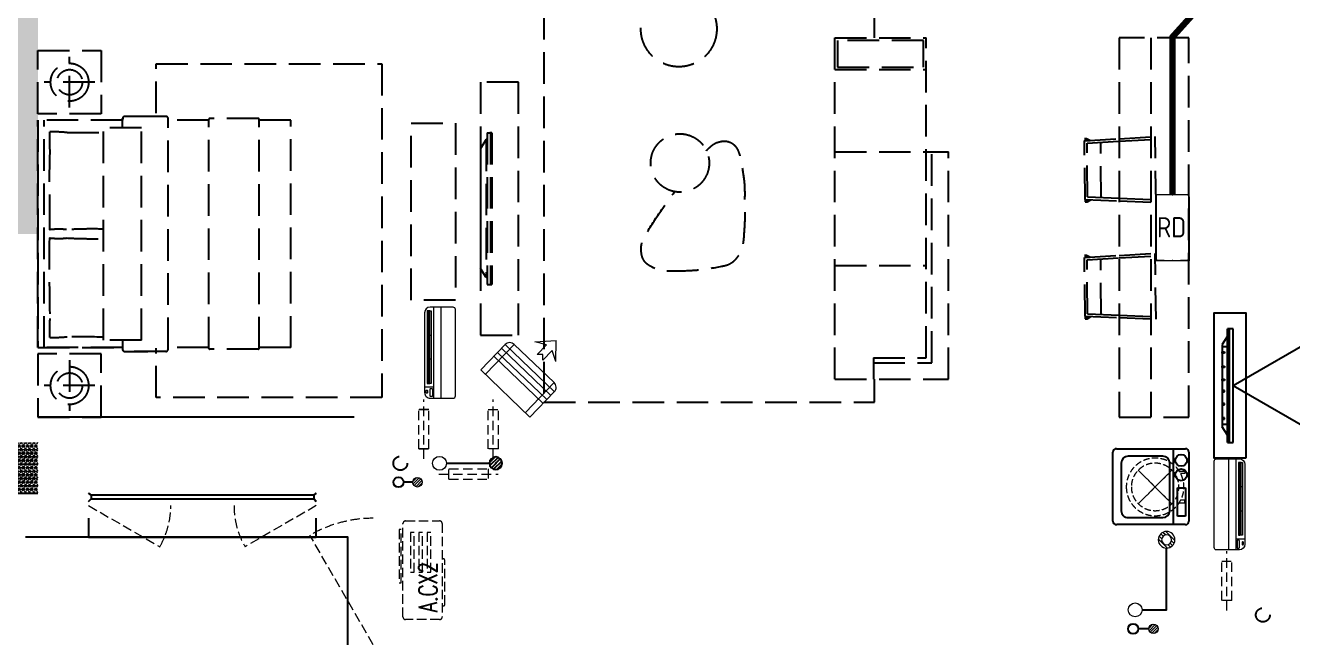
# Model space of a CAD drawing. Extents: x 3002737 to 4077523, y -995787 to -7267.
# Drawn here: x 3072037 to 3082058, y -955356 to -950456 of the extents above; entities that cross this region are included whole.
import ezdxf
from ezdxf.enums import TextEntityAlignment as Align

# ---------------------------------------------------------------- set-up
doc = ezdxf.new("R2010")
doc.units = 0
doc.header["$LTSCALE"] = 1000
doc.header["$MEASUREMENT"] = 0
for name, pattern in [('$1$DASH', [0.35, 0.25, -0.1]), ('A户型$0$DASH', [0.35, 0.25, -0.1]), ('DASH', [0.35, 0.25, -0.1]), ('HIDDEN', [0.375, 0.25, -0.125])]:
    doc.linetypes.add(name, pattern=pattern)
doc.layers.get('0').update_dxf_attribs({"linetype": 'CONTINUOUS'})
for name, color, linetype in [('!!电气', 1, 'CONTINUOUS'), ('3-栏杆1', 252, 'CONTINUOUS'), ('3.5方案汇报，与郭总、侯月琴确定户型_t8$0$2020.03.04 -1安徽标准化洋房户型(UA）_t8_t8$0$fur', 252, 'CONTINUOUS'), ('3.5方案汇报，与郭总、侯月琴确定户型_t8$0$2020.03.04 -1安徽标准化洋房户型(UA）_t8_t8$0$FURN', 252, 'CONTINUOUS'), ('3.5方案汇报，与郭总、侯月琴确定户型_t8$0$2020.03.04 -1安徽标准化洋房户型(UA）_t8_t8$0$看线', 154, 'CONTINUOUS'), ('5fur', 175, 'CONTINUOUS'), ('LVTRY', 252, 'CONTINUOUS'), ('VPIPE-凝结', 150, 'CONTINUOUS'), ('VPIPE-雨水', 4, 'DASH'), ('WIRE-综合布线', 5, 'DASH'), ('保温', 6, 'CONTINUOUS'), ('看线', 185, 'CONTINUOUS')]:
    doc.layers.add(name, color=color, linetype=linetype)
for name, color, linetype, lineweight in [('EQUIP-消防', 3, 'CONTINUOUS', 20), ('EQUIP_地漏', 7, 'CONTINUOUS', 18), ('VPIPE-废水', 31, 'TG_F', 18), ('WINDOW', 146, 'CONTINUOUS', 20), ('平面-空调室内机', 176, 'CONTINUOUS', 9), ('平面-空调预留孔', 252, 'CONTINUOUS', 15), ('粉刷', 251, 'CONTINUOUS', 9)]:
    doc.layers.add(name, color=color, linetype=linetype, lineweight=lineweight)
doc.styles.add('_TCH_DIM', font='SIMPLEX', dxfattribs={"bigfont": 'GBCBIG'})
doc.styles.get("Standard").update_dxf_attribs({"font": 'gbenor.shx', "bigfont": 'gbcbig.shx'})
doc.styles.add('TG_LINETYPE', font='SIMPLEX', dxfattribs={"width": 0.8, "height": 3, "bigfont": 'HZTXT'})
doc.linetypes.add('TG_F', pattern='A,2,-0.3,["F",TG_LINETYPE,S=0.1,R=0,X=-0.23,Y=-0.15],0', length=2.3)

# ---------------------------------------------------------------- blocks, each defined once
blk = doc.blocks.new('dongkong')
at = {"layer": '平面-空调预留孔', "color": 8, "linetype": 'HIDDEN', "ltscale": 0.3}
for p, q in [((-603796, 210900), (-603796, 210431)), ((-603836, 210821), (-603836, 210511)), ((-603836, 210821), (-603756, 210821)), ((-603756, 210821), (-603756, 210511))]:
    blk.add_line(p, q, dxfattribs=at)
blk.add_lwpolyline([(-603756, 210511), (-603836, 210511)], dxfattribs=at)
blk = doc.blocks.new('A$C001338C2')
at = {"color": 8}
for p, q in [((845, 304), (55, 304)), ((109, 215), (109, 304)), ((0, 249), (0, 22)), ((900, 22), (900, 249)), ((22, 0), (878, 0))]:
    blk.add_line(p, q, dxfattribs=at)
at = {"color": 8, "lineweight": 5}
for p, q in [((865, 279), (144, 279)), ((144, 279), (144, 266)), ((387, 279), (144, 279)), ((144, 279), (144, 253)), ((144, 266), (865, 266)), ((144, 240), (144, 253)), ((144, 253), (865, 253)), ((387, 240), (387, 279)), ((865, 279), (622, 279)), ((622, 279), (622, 240)), ((865, 253), (865, 279)), ((865, 266), (865, 240)), ((900, 215), (0, 215)), ((900, 143), (0, 143)), ((865, 240), (144, 240)), ((622, 240), (387, 240))]:
    blk.add_line(p, q, dxfattribs=at)
at = {"color": 8}
for points in [[(73, 275), (57, 275, -0.414214), (51, 281), (51, 283, -0.414214), (57, 289), (73, 289, -0.414214), (79, 283), (79, 281, -0.414214)], [(89, 226), (22, 226, -0.414214), (17, 232), (17, 243, -0.414214), (22, 249), (89, 249, -0.414214), (95, 243), (95, 232, -0.414214)]]:
    blk.add_lwpolyline(points, format="xyb", close=True, dxfattribs=at)
for centre, radius, start, end in [((55, 249), 55, 90, 180), ((845, 249), 55, 360, 90), ((22, 22), 22, 180, 270), ((878, 22), 22, 270, 360)]:
    blk.add_arc(centre, radius, start, end, dxfattribs=at)
blk = doc.blocks.new('$lvtry$00000171')
for p, q in [((-74, 11), (-11, 74)), ((-70, -27), (27, 70)), ((-53, -53), (53, 53)), ((-27, -70), (70, 27)), ((11, -74), (74, -11))]:
    blk.add_line(p, q)
blk.add_circle((0, 0), 75)
blk.add_point((0, 0))
blk = doc.blocks.new('$TwtSys$00000141')
at = {"color": 252}
for p, q in [((-47, 4), (-5, 46)), ((-47, 4), (-5, 46)), ((-44, -18), (18, 44)), ((-44, -18), (18, 44)), ((-33, -33), (33, 33)), ((-33, -33), (33, 33)), ((-16, -44), (44, 16)), ((-16, -44), (44, 16)), ((6, -46), (46, -6)), ((6, -46), (46, -6))]:
    blk.add_line(p, q, dxfattribs=at)
blk.add_circle((0, 0), 47, dxfattribs=at)
blk.add_circle((0, 0), 47, dxfattribs=at)
blk = doc.blocks.new('RECTANG')
for p, q in [((1, 1), (0, 1)), ((0, 1), (0, 0)), ((1, 0), (1, 1)), ((0, 0), (1, 0))]:
    blk.add_line(p, q)
blk = doc.blocks.new('洗衣机')
at = {"layer": 'LVTRY'}
for p, q in [((3790994, 243445), (3790994, 242899)), ((3791567, 243472), (3791021, 243472)), ((3791117, 243472), (3791117, 242872)), ((3791199, 243413), (3791475, 243413)), ((3791595, 242899), (3791595, 243445)), ((3791145, 242982), (3791145, 243358)), ((3791529, 243358), (3791529, 242982)), ((3791475, 242928), (3791199, 242928)), ((3791021, 242872), (3791567, 242872))]:
    blk.add_line(p, q, dxfattribs=at)
at = {"layer": 'LVTRY', "extrusion": (0, 0, -1)}
for centre, major_axis, start_param, end_param in [((3791021, 243445), (0, 27.6), -1.570796, 0), ((3791055, 243380), (0, 46.9), 3.141593, 9.424778), ((3791199, 243358), (0, 54.7), 4.712389, 6.283185), ((3791475, 243358), (0, 54.7), 0, 1.570796), ((3791567, 243445), (0, 27.6), 0, 1.570796), ((3791055, 243266), (0, 46.9), 3.141593, 9.424778), ((3791021, 242899), (0, 27.6), 3.141593, 4.712389), ((3791199, 242982), (0, 54.7), 3.141593, 4.712389), ((3791475, 242982), (0, 54.7), 1.570796, 3.141593), ((3791567, 242899), (0, 27.6), 1.570796, 3.141593)]:
    blk.add_ellipse(centre, major_axis=major_axis, ratio=0.986385, start_param=start_param, end_param=end_param, dxfattribs=at)
at = {"layer": 'LVTRY', "xscale": 63.25620569481588, "yscale": 224.5369532744355, "zscale": 64.12934308941763, "rotation": 180}
blk.add_blockref('RECTANG', (3791085, 243162), dxfattribs=at)
blk = doc.blocks.new('$TwtSys$00000543')
at = {"color": 252}
for p, q in [((-94, -9), (9, 94)), ((-9, -94), (94, 9)), ((12, 55), (42, 84)), ((40, 40), (66, 66)), ((55, 12), (84, 42)), ((-84, -42), (-55, -12)), ((-66, -66), (-40, -40)), ((-42, -84), (-12, -55))]:
    blk.add_line(p, q, dxfattribs=at)
for radius in [94, 56.4]:
    blk.add_circle((0, 0), radius, dxfattribs=at)
blk = doc.blocks.new('dnfhfn')
at = {"color": 252, "linetype": '$1$DASH', "ltscale": 0.2}
for p, q in [((102, 463, 0), (122, 463, 0)), ((102, 417, 0), (102, 463, 0)), ((122, 463, 0), (122, 429, 0)), ((353, 463, 0), (333, 463, 0)), ((333, 463, 0), (333, 429, 0)), ((353, 417, 0), (353, 463, 0))]:
    blk.add_line(p, q, dxfattribs=at)
at = {"color": 252, "linetype": '$1$DASH', "ltscale": 0.2, "elevation": 0}
for points in [[(95, 360), (95, 360), (360, 95), (360, 95)], [(360, 360), (95, 95), (95, 95), (360, 360)]]:
    blk.add_lwpolyline(points, close=True, dxfattribs=at)
at = {"color": 252, "linetype": '$1$DASH', "ltscale": 0.2}
for radius in [228, 188]:
    blk.add_circle((228, 228, 0), radius, dxfattribs=at)
blk = doc.blocks.new('A$C718F517F')
at = {"layer": '保温', "linetype": 'Continuous', "ltscale": 10}
h = blk.add_hatch(dxfattribs=at)
h.set_pattern_fill('HEX', color=251, scale=10, angle=90, style=0)
h.set_pattern_definition([(90, (-503782.455, -514000.21), (-16.49778, 1e-15), [9.525, -19.05]), (210, (-503782.455, -514000.21), (8.24889, -14.2874966), [9.525, -19.05]), (150, (-503782.455, -513990.684), (-8.24889, -14.2874966), [9.525, -19.05])])
h.paths.add_polyline_path([(0, 2048), (200, 2048), (200, 4900), (0, 4900)])
h = blk.add_hatch(dxfattribs=at)
h.set_pattern_fill('HEX', color=251, scale=10, angle=90, style=0)
h.set_pattern_definition([(90, (-503782.47, -516048.461), (-16.49778, 1e-15), [9.525, -19.05]), (210, (-503782.47, -516048.461), (8.24889, -14.2874966), [9.525, -19.05]), (150, (-503782.47, -516038.936), (-8.24889, -14.2874966), [9.525, -19.05])])
h.paths.add_polyline_path([(0, 0), (200, 0), (200, 398), (0, 398)])
at = {"layer": '保温', "color": 251, "linetype": 'ByBlock', "ltscale": 10}
blk.add_line((0, 0), (200, 0), dxfattribs=at)
blk = doc.blocks.new('dasdasf1sa2f31as32f')
at = {"color": 8}
for p, q in [((-116, 586), (43, 640)), ((83, 477), (43, 640)), ((-473, 260), (-339, 504)), ((-270, 524), (-428, 237)), ((135, 245), (-339, 505)), ((-270, 524), (114, 314)), ((-23, 586), (-116, 586)), ((-23, 586), (-73, 493)), ((-31, 504), (-73, 493)), ((-18, 463), (-31, 504)), ((32, 555), (-18, 463)), ((83, 477), (32, 555)), ((93, 169), (-381, 428)), ((115, 208), (-359, 468)), ((72, 132), (-401, 392)), ((114, 314), (-44, 26)), ((0, 0), (-473, 260)), ((134, 244), (0, 0))]:
    blk.add_line(p, q, dxfattribs=at)
for centre, start, end in [((-294, 479), 61.2593, 151.2593), ((89, 269), 331.2593, 61.2593)]:
    blk.add_arc(centre, 51.3, start, end, dxfattribs=at)
blk = doc.blocks.new('fergve')
at = {"layer": '平面-空调预留孔', "color": 8, "linetype": 'DASH', "ltscale": 0.3}
for p, q in [((119063, 54988), (119063, 54978)), ((119073, 54968), (119426, 54968)), ((119436, 54978), (119436, 54988))]:
    blk.add_line(p, q, dxfattribs=at)
for points in [[(119667, 55327), (119247, 55327), (119247, 55312), (119667, 55312)], [(119645, 55239), (119330, 55239), (119330, 55210), (119645, 55210)], [(119645, 55173), (119330, 55173), (119330, 55144), (119645, 55144)], [(119645, 55108), (119330, 55108), (119330, 55079), (119645, 55079)]]:
    blk.add_lwpolyline(points, close=True, dxfattribs=at)
blk.add_lwpolyline([(119716, 54988), (118976, 54988, -0.414214), (118956, 55008), (118956, 55278, -0.414214), (118976, 55298), (119716, 55298, -0.414214), (119736, 55278), (119736, 55008, -0.414214)], format="xyb", close=True, dxfattribs=at)
for centre, start, end in [((119073, 54978), 180, 270), ((119426, 54978), 270, 0)]:
    blk.add_arc(centre, 10, start, end, dxfattribs=at)
at = {"layer": '平面-空调预留孔', "color": 8, "linetype": 'DASH', "ltscale": 0.3, "style": '_TCH_DIM', "width": 0.705882}
blk.add_text('A.CX2', height=146.9, dxfattribs=at).set_placement((119015, 55027))
blk = doc.blocks.new('GDGDRGDGDRGDR')
at = {"layer": '平面-空调室内机', "ltscale": 0.3}
for p, rotation in [((-154479, 653503), 180), ((659787, 1046278), 89.99999999999999)]:
    blk.add_blockref('dongkong', p, dxfattribs=dict(at, rotation=rotation))
at = {"layer": '平面-空调预留孔'}
for name, p, rotation in [('dasdasf1sa2f31as32f', (449607, 442932), 344.9999999966897), ('fergve', (503901, 322375), 90)]:
    blk.add_blockref(name, p, dxfattribs=dict(at, rotation=rotation))
blk = doc.blocks.new('FGDGDGRDGRRD')
at = {"layer": '5fur', "color": 252, "linetype": 'A户型$0$DASH'}
for p, q in [((423435, 366695), (423435, 363577)), ((426050, 366458), (426050, 366695)), ((425735, 363758), (425735, 366458)), ((425735, 366458), (426457, 366458)), ((426457, 363928), (426457, 366458)), ((428535, 366458), (427985, 366458)), ((427985, 366458), (427985, 363458)), ((428235, 366458), (428235, 363458)), ((428535, 363458), (428535, 366458)), ((419435, 366358), (419935, 366358)), ((419435, 365858), (419435, 366358)), ((419435, 366358), (419935, 366358)), ((419435, 365858), (419435, 366358)), ((419935, 366358), (419935, 365858)), ((419935, 366358), (419935, 365858)), ((426437, 366438), (425757, 366438)), ((425757, 366438), (425757, 366228)), ((426437, 366228), (426437, 366438)), ((419685, 365908), (419685, 366308)), ((419685, 365908), (419685, 366308)), ((420369, 365863), (420369, 366254)), ((420369, 366254), (422153, 366254)), ((420369, 365863), (420369, 366254)), ((420369, 366254), (422153, 366254)), ((422153, 366254), (422153, 363613)), ((422153, 366254), (422153, 363613)), ((425735, 366208), (426457, 366208)), ((425757, 366228), (426437, 366228)), ((419885, 366108), (419485, 366108)), ((419885, 366108), (419485, 366108)), ((423235, 366108), (422935, 366108)), ((422935, 366108), (422935, 364108)), ((423235, 364108), (423235, 366108)), ((419935, 365858), (419435, 365858)), ((419935, 365858), (419435, 365858)), ((419435, 365808, 0), (419435, 364008)), ((419435, 364008), (419435, 365808, 0)), ((420104, 365808, 0), (419435, 365808)), ((419435, 365808, 0), (419435, 364008)), ((419435, 364008), (419435, 365808, 0)), ((420104, 365808, 0), (419435, 365808)), ((419485, 364008, 0), (419485, 365808, 0)), ((419485, 364008, 0), (419485, 365808, 0)), ((419954, 364068, 0), (419954, 365748, 0)), ((420254, 365748, 0), (419954, 365748, 0)), ((419954, 364068, 0), (419954, 365748, 0)), ((420254, 365748, 0), (419954, 365748, 0)), ((420105, 365826, 0), (420102, 365808, 0)), ((420105, 365826, 0), (420102, 365808, 0)), ((420104, 365748, 0), (420104, 365820, 0)), ((420104, 365748, 0), (420104, 365820, 0)), ((420107, 365832, 0), (420105, 365826, 0)), ((420107, 365832, 0), (420105, 365826, 0)), ((420113, 365837, 0), (420107, 365832, 0)), ((420113, 365837, 0), (420107, 365832, 0)), ((420122, 365838, 0), (420113, 365837, 0)), ((420122, 365838, 0), (420113, 365837, 0)), ((420303, 365838, 0), (420122, 365838, 0)), ((420446, 365838, 0), (420122, 365838, 0)), ((420303, 365838, 0), (420122, 365838, 0)), ((420446, 365838, 0), (420122, 365838, 0)), ((420254, 364068, 0), (420254, 365748, 0)), ((420254, 364068, 0), (420254, 365748, 0)), ((420464, 363996, 0), (420464, 365820, 0)), ((420464, 363996, 0), (420464, 365820, 0)), ((420785, 365808, 0), (420464, 365808, 0)), ((420785, 365808, 0), (420464, 365808, 0)), ((420785, 364002, 0), (420785, 365814, 0)), ((420785, 364002, 0), (420785, 365814, 0)), ((421179, 365820, 0), (420791, 365820, 0)), ((421179, 365820, 0), (420791, 365820, 0)), ((421185, 364002, 0), (421185, 365814, 0)), ((421185, 364002, 0), (421185, 365814, 0)), ((421435, 365808, 0), (421185, 365808, 0)), ((421435, 365808, 0), (421185, 365808, 0)), ((421435, 364008, 0), (421435, 365808, 0)), ((421435, 364008, 0), (421435, 365808, 0)), ((422385, 364383), (422385, 365783)), ((422385, 365783), (422735, 365783)), ((422385, 364383), (422385, 365783)), ((422385, 365783), (422735, 365783)), ((422735, 365783), (422735, 364383)), ((422735, 365783), (422735, 364383)), ((422978, 365655), (422935, 365584)), ((422978, 365655), (422935, 365584)), ((422978, 365655), (422978, 364562)), ((422987, 365655), (422978, 365655)), ((422978, 365655), (422978, 364562)), ((422987, 365655), (422978, 365655)), ((422987, 365708), (422987, 364508)), ((422987, 365708), (423024, 365708)), ((422987, 365708), (422987, 364508)), ((422987, 365708), (423024, 365708)), ((423024, 365708), (423008, 365708)), ((423024, 365708), (423008, 365708)), ((423014, 365708), (423014, 364508)), ((423014, 365708), (423014, 364508)), ((423024, 365708), (423024, 364508)), ((423024, 365708), (423024, 364508)), ((427709, 365664), (427726, 365664)), ((427709, 365664), (427737, 365647)), ((427709, 365645), (427985, 365661)), ((427709, 365651), (427716, 365645)), ((427726, 365664), (427757, 365648)), ((427985, 365661), (428269, 365678)), ((427985, 365641), (428270, 365658)), ((428275, 365158), (428269, 365678)), ((422935, 365584), (422935, 364633)), ((425735, 365558), (426635, 365558)), ((426502, 363888), (426502, 365558)), ((426635, 363758), (426635, 365558)), ((427714, 365180), (427709, 365645)), ((427730, 365626), (427985, 365641)), ((427734, 365200), (427730, 365626)), ((427842, 365195), (427838, 365633)), ((427714, 365180), (427985, 365170)), ((427714, 365175), (427721, 365180)), ((427714, 365161), (427742, 365179)), ((427714, 365175), (427714, 365161)), ((427714, 365161), (427731, 365161)), ((427731, 365161), (427761, 365178)), ((427734, 365200), (427985, 365190)), ((427985, 365190), (428274, 365178)), ((427985, 365170), (428275, 365158)), ((427985, 364738), (428269, 364754)), ((428275, 364234), (428269, 364754)), ((425735, 364658), (426457, 364658)), ((427709, 364741), (427726, 364741)), ((427709, 364741), (427737, 364723)), ((427709, 364721), (427985, 364738)), ((427709, 364727), (427716, 364722)), ((427714, 364257), (427709, 364721)), ((427726, 364741), (427757, 364724)), ((427730, 364702), (427985, 364718)), ((427734, 364276), (427730, 364702)), ((427842, 364271), (427838, 364709)), ((427985, 364718), (428270, 364734)), ((422978, 364562), (422935, 364633)), ((422987, 364562), (422978, 364562)), ((422987, 364508), (423024, 364508)), ((422735, 364383), (422385, 364383)), ((422735, 364383), (422385, 364383)), ((427714, 364257), (427985, 364246)), ((427714, 364251), (427721, 364256)), ((427714, 364237), (427742, 364255)), ((427714, 364251), (427714, 364237)), ((427731, 364237), (427761, 364255)), ((427734, 364276), (427985, 364266)), ((427985, 364266), (428274, 364254)), ((427985, 364246), (428275, 364234)), ((427714, 364237), (427731, 364237)), ((420254, 364068, 0), (419954, 364068, 0)), ((420254, 364068, 0), (419954, 364068, 0)), ((420104, 364068, 0), (420104, 363996, 0)), ((420104, 364068, 0), (420104, 363996, 0)), ((422935, 364108), (423235, 364108)), ((419435, 364008), (420102, 364008, 0)), ((420104, 364008, 0), (419435, 364008)), ((419435, 364008), (420102, 364008, 0)), ((420104, 364008, 0), (419435, 364008)), ((419935, 363958), (419435, 363958)), ((419435, 363958), (419435, 363458)), ((419935, 363958), (419435, 363958)), ((419435, 363958), (419435, 363458)), ((419935, 363458), (419935, 363958)), ((419935, 363458), (419935, 363958)), ((420102, 364008, 0), (420104, 363989, 0)), ((420102, 364008, 0), (420104, 363989, 0)), ((420104, 363989, 0), (420111, 363981, 0)), ((420104, 363989, 0), (420111, 363981, 0)), ((420111, 363981, 0), (420122, 363978, 0)), ((420111, 363981, 0), (420122, 363978, 0)), ((420122, 363978, 0), (420303, 363978, 0)), ((420446, 363978, 0), (420122, 363978, 0)), ((420122, 363978, 0), (420303, 363978, 0)), ((420446, 363978, 0), (420122, 363978, 0)), ((420303, 363978, 0), (420303, 363978, 0)), ((420303, 363978, 0), (420303, 363978, 0)), ((420369, 363613), (420369, 364003)), ((420369, 363613), (420369, 364003)), ((420785, 364008, 0), (420464, 364008, 0)), ((420785, 364008, 0), (420464, 364008, 0)), ((421179, 363996, 0), (420791, 363996, 0)), ((421179, 363996, 0), (420791, 363996, 0)), ((421435, 364008, 0), (421185, 364008, 0)), ((421435, 364008, 0), (421185, 364008, 0)), ((419685, 363908), (419685, 363508)), ((419685, 363908), (419685, 363508)), ((426040, 363928), (426457, 363928)), ((426040, 363928), (426040, 363758)), ((426040, 363888), (426502, 363888)), ((425735, 363758), (426635, 363758)), ((426050, 363577), (426050, 363758)), ((419885, 363708), (419485, 363708)), ((419885, 363708), (419485, 363708)), ((422153, 363613), (420369, 363613)), ((422153, 363613), (420369, 363613)), ((423435, 363577), (426050, 363577)), ((419435, 363458), (419935, 363458)), ((419435, 363458), (419935, 363458)), ((427985, 363458), (428535, 363458))]:
    blk.add_line(p, q, dxfattribs=at)
for centre, radius in [((424502, 366530), 300), ((419685, 366108), 150), ((419685, 366108), 150), ((419685, 366108), 100), ((419685, 366108), 100), ((424511, 365469), 231), ((419685, 363708), 150), ((419685, 363708), 150), ((419685, 363708), 100), ((419685, 363708), 100)]:
    blk.add_circle(centre, radius, dxfattribs=at)
for centre, radius, start, end in [((420122, 365820, 0), 18, 90, 180), ((420122, 365820, 0), 18, 90, 180), ((420446, 365820, 0), 18, 0, 90), ((420446, 365820, 0), 18, 0, 90), ((420791, 365814, 0), 6, 90, 180), ((420791, 365814, 0), 6, 90, 180), ((421179, 365814, 0), 6, 0, 90), ((421179, 365814, 0), 6, 0, 90), ((421458, 365648, 0), 1932, 178.0298, 182.4617), ((421458, 365648, 0), 1932, 178.0298, 182.4617), ((419559, 364562, 0), 1153, 84.6984, 91.5682), ((419559, 364562, 0), 1153, 84.6984, 91.5682), ((419747, 371328, 0), 5619, 269.1694, 272.1087), ((419747, 371328, 0), 5619, 269.1694, 272.1087), ((426651, 365325, 0), 7127, 178.0255, 181.0678), ((426651, 365325, 0), 7127, 178.0255, 181.0678), ((457242, 365061, 0), 37717, 179.8018, 180.1836), ((457242, 365061, 0), 37717, 179.8018, 180.1836), ((419599, 364283, 0), 662, 84.5772, 96.3929), ((419599, 364283, 0), 662, 84.5772, 96.3929), ((419867, 361236, 0), 3711, 88.6942, 93.1822), ((419867, 361236, 0), 3711, 88.6942, 93.1822), ((442429, 364673, 0), 22905, 179.4928, 181.1014), ((442429, 364673, 0), 22905, 179.4928, 181.1014), ((419599, 365534, 0), 662, 263.5802, 275.4228), ((419599, 365534, 0), 662, 263.5802, 275.4228), ((419867, 368581, 0), 3711, 266.8178, 271.3058), ((419867, 368581, 0), 3711, 266.8178, 271.3058), ((421458, 364155, 0), 1932, 177.5383, 181.9702), ((421458, 364155, 0), 1932, 177.5383, 181.9702), ((419559, 365242, 0), 1153, 268.4318, 275.3016), ((419559, 365242, 0), 1153, 268.4318, 275.3016), ((419747, 358475, 0), 5619, 87.8913, 90.8306), ((419747, 358475, 0), 5619, 87.8913, 90.8306), ((420122, 363996, 0), 18, 180, 270), ((420122, 363996, 0), 18, 180, 270), ((420446, 363996, 0), 18, 270, 0), ((420446, 363996, 0), 18, 270, 0), ((420791, 364002, 0), 6, 180, 270), ((420791, 364002, 0), 6, 180, 270), ((421179, 364002, 0), 6, 270, 0), ((421179, 364002, 0), 6, 270, 0)]:
    blk.add_arc(centre, radius, start, end, dxfattribs=at)
for points, knots in [([(424797, 365629), (424814, 365634), (424845, 365644), (424900, 365641), (424948, 365611), (424986, 365538), (425002, 365431), (425025, 365302), (425021, 365163), (425026, 365034), (425017, 364916), (425011, 364813), (424973, 364726), (424910, 364663), (424795, 364640), (424656, 364616), (424495, 364613), (424373, 364610), (424290, 364642), (424219, 364688), (424201, 364767), (424208, 364851), (424275, 364963), (424362, 365095), (424436, 365199), (424468, 365242)], [6220.354956, 6220.354956, 6220.354956, 6220.354956, 6328.248444, 6424.175246, 6551.938256, 6664.444537, 6925.611536, 7222.839725, 7482.686159, 7791.452209, 8032.235501, 8220.613415, 8433.331676, 8613.33223, 8743.051056, 9155.054309, 9500.513737, 9749.309695, 9902.88319, 10060.117754, 10246.160301, 10376.205536, 10582.082087, 11043.082338, 11376.115328, 11376.115328, 11376.115328, 11376.115328]), ([(424720, 365566), (424729, 365576), (424748, 365595), (424774, 365617), (424792, 365626), (424797, 365629)], [6012.273466, 6012.273466, 6012.273466, 6012.273466, 6091.3752, 6182.540427, 6220.354956, 6220.354956, 6220.354956, 6220.354956])]:
    blk.add_open_spline(points, degree=3, knots=knots, dxfattribs=at)
blk = doc.blocks.new('3.5方案汇报，与郭总、侯月琴确定户型_t8$0$2020.03.04 -1安徽标准化洋房户型(UA）_t8_t8$0$sdfgsdfgsdfg')
at = {"layer": '3.5方案汇报，与郭总、侯月琴确定户型_t8$0$2020.03.04 -1安徽标准化洋房户型(UA）_t8_t8$0$FURN'}
h = blk.add_hatch(dxfattribs=at)
h.set_pattern_fill('ANSI31', color=256, scale=100, angle=225, style=0)
h.set_pattern_definition([(360, (-130272.125, -44238.089), (4e-15, 9.152), [])])
h.paths.add_polyline_path([(-68957.8, -54984.3), (-68957.8, -54178.9), (-68972, -54178.9), (-68972, -54984.3)])
for p, q in [((-68997.5, -54581.6), (-70393.9, -53775.4)), ((-68957.8, -54178.9), (-68997.5, -54178.9)), ((-68997.5, -54178.9), (-68997.5, -54984.3)), ((-68972, -54178.9), (-68972, -54984.3)), ((-68957.8, -54178.9), (-68957.8, -54984.3)), ((-68957.8, -54230.8), (-68920, -54290.5)), ((-68957.8, -54306.5), (-68920, -54306.5)), ((-68920, -54872.7), (-68920, -54290.5)), ((-68937.6, -54343.1), (-68937.6, -54352.6)), ((-68920, -54343.1), (-68937.6, -54343.1)), ((-68937.6, -54352.6), (-68920, -54352.6)), ((-68920, -54352.6), (-68920, -54343.1)), ((-68937.6, -54444.2), (-68937.6, -54453.8)), ((-68920, -54444.2), (-68937.6, -54444.2)), ((-68937.6, -54453.8), (-68920, -54453.8)), ((-68920, -54453.8), (-68920, -54444.2)), ((-68997.5, -54581.6), (-70393.9, -55387.8)), ((-68937.6, -54536.4), (-68937.6, -54546)), ((-68920, -54536.4), (-68937.6, -54536.4)), ((-68937.6, -54546), (-68920, -54546)), ((-68920, -54546), (-68920, -54536.4)), ((-68937.6, -54626.8), (-68937.6, -54617.2)), ((-68937.6, -54617.2), (-68920, -54617.2)), ((-68920, -54626.8), (-68937.6, -54626.8)), ((-68920, -54617.2), (-68920, -54626.8)), ((-68937.6, -54719), (-68937.6, -54709.4)), ((-68937.6, -54709.4), (-68920, -54709.4)), ((-68920, -54719), (-68937.6, -54719)), ((-68920, -54709.4), (-68920, -54719)), ((-68957.8, -54856.7), (-68920, -54856.7)), ((-68957.8, -54932.4), (-68920, -54872.7)), ((-68937.6, -54820.1), (-68937.6, -54810.6)), ((-68937.6, -54810.6), (-68920, -54810.6)), ((-68920, -54820.1), (-68937.6, -54820.1)), ((-68920, -54810.6), (-68920, -54820.1)), ((-68997.5, -54984.3), (-68957.8, -54984.3))]:
    blk.add_line(p, q, dxfattribs=at)
blk = doc.blocks.new('A$C1C403CBE')
at = {"layer": '3-栏杆1', "color": 252}
for p, q in [((25520, 1282), (25500, 1300)), ((25500, 1300), (25520, 1282)), ((25500, 1233), (25520, 1253)), ((27280, 1282), (25520, 1282)), ((25520, 1282), (25520, 1253)), ((25520, 1253), (27280, 1253)), ((27280, 1282), (27300, 1300)), ((27300, 1300), (27280, 1282)), ((27280, 1282), (27280, 1253)), ((27280, 1253), (27300, 1233)), ((27300, 1233), (27280, 1253))]:
    blk.add_line(p, q, dxfattribs=at)
at = {"layer": '3.5方案汇报，与郭总、侯月琴确定户型_t8$0$2020.03.04 -1安徽标准化洋房户型(UA）_t8_t8$0$FURN', "ltscale": 0.3}
blk.add_lwpolyline([(34650, 1575), (34400, 1575), (34400, 2725), (34650, 2725)], close=True, dxfattribs=at)
at = {"layer": '3.5方案汇报，与郭总、侯月琴确定户型_t8$0$2020.03.04 -1安徽标准化洋房户型(UA）_t8_t8$0$看线', "color": 252, "ltscale": 10}
blk.add_line((27600, 1900), (25100, 1900), dxfattribs=at)
at = {"layer": 'VPIPE-凝结', "color": 252, "ltscale": 0.1}
blk.add_line((28330, 1535), (28670, 1535), dxfattribs=at)
for points in [[(28062, 1385), (27990, 1385)], [(33830, 375), (34024, 375), (34024, 864)], [(33882, 225), (33800, 225)]]:
    blk.add_lwpolyline(points, dxfattribs=at)
at = {"layer": 'VPIPE-凝结', "color": 252}
for centre in [(27950, 1385), (33760, 225)]:
    blk.add_circle(centre, 40, dxfattribs=at)
at = {"layer": 'VPIPE-废水', "color": 252}
for centre in [(28275, 1535), (33775, 375)]:
    blk.add_circle(centre, 55, dxfattribs=at)
at = {"layer": 'VPIPE-雨水', "color": 252}
for centre in [(27965, 1535), (34785, 335)]:
    blk.add_circle(centre, 55, dxfattribs=at)
at = {"layer": 'WINDOW', "color": 252, "linetype": 'DASH', "ltscale": 0.3}
for points in [[(25500, 1200), (26063, 875, 0.131485), (26150, 1200)], [(27300, 1200), (26737, 875, -0.131485), (26650, 1200)], [(27750, 100), (27250, 966, -0.131652), (27750, 1100)]]:
    blk.add_lwpolyline(points, format="xyb", dxfattribs=at)
at = {"layer": '看线', "color": 252, "ltscale": 0.5}
for points in [[(25500, 1100), (25500, 950), (27300, 950), (27300, 1100)], [(27550, 100), (27550, 950), (25000, 950)]]:
    blk.add_lwpolyline(points, dxfattribs=at)
blk.add_blockref('FGDGDGRDGRRD', (-394335, -361558))
at = {"color": 252}
for name, p in [('A$C718F517F', (24900, 1300)), ('GDGDRGDGDRGDR', (-420617, -441032))]:
    blk.add_blockref(name, p, dxfattribs=at)
at = {"layer": '3.5方案汇报，与郭总、侯月琴确定户型_t8$0$2020.03.04 -1安徽标准化洋房户型(UA）_t8_t8$0$fur', "xscale": 1.1175, "yscale": 1.1175, "zscale": 1.1175, "rotation": 180}
blk.add_blockref('3.5方案汇报，与郭总、侯月琴确定户型_t8$0$2020.03.04 -1安徽标准化洋房户型(UA）_t8_t8$0$sdfgsdfgsdfg', (-42555, -58845), dxfattribs=at)
at = {"layer": 'EQUIP_地漏', "color": 252, "xscale": -0.8, "yscale": -0.8, "zscale": 0.8, "rotation": 180}
for p in [(28100, 1385), (33920, 225)]:
    blk.add_blockref('$TwtSys$00000141', p, dxfattribs=at)
at = {"layer": 'EQUIP_地漏', "color": 252, "xscale": -0.7000000000000001, "yscale": 0.7000000000000001, "zscale": 0.7}
blk.add_blockref('$TwtSys$00000543', (34024, 930), dxfattribs=at)
at = {"layer": 'LVTRY', "color": 252, "xscale": -0.6666666667107825, "yscale": 0.6666666667107825, "rotation": 90.00000000602213}
blk.add_blockref('$lvtry$00000171', (28720, 1535), dxfattribs=at)
at = {"layer": '平面-空调室内机', "color": 252, "ltscale": 0.3, "xscale": -1, "rotation": 180}
blk.add_blockref('dongkong', (631946, 212471), dxfattribs=at)
at = {"layer": '平面-空调室内机', "color": 252, "ltscale": 0.3, "rotation": 180}
for p in [(-575646, 212471), (-569296, 211271)]:
    blk.add_blockref('dongkong', p, dxfattribs=at)
at = {"layer": '平面-空调预留孔', "color": 252, "yscale": 0.800000000046565, "zscale": 0.800000000046565}
for p, xscale, rotation in [((28400, 2050), 0.800000000046565, 90.00000023343011), ((34400, 850), -0.800000000046565, 269.9999997665698)]:
    blk.add_blockref('A$C001338C2', p, dxfattribs=dict(at, xscale=xscale, rotation=rotation))
at = {"layer": '平面-空调预留孔', "color": 252, "xscale": -1, "rotation": 270}
blk.add_blockref('dnfhfn', (33705, 1120, 0), dxfattribs=at)
at = {"layer": '粉刷', "color": 252, "xscale": -1}
blk.add_blockref('洗衣机', (3825194, -241822), dxfattribs=at)
blk = doc.blocks.new('$equip$00002771')
for p, q in [((-0.65, 0.65), (-0.65, 0)), ((0.65, 0.65), (-0.65, 0.65)), ((0.65, 0), (0.65, 0.65)), ((-0.65, 0), (0.65, 0))]:
    blk.add_line(p, q)
at = {"const_width": 0.04}
blk.add_lwpolyline([(-0.65, 0.65), (-0.65, 0), (0.65, 0), (0.65, 0.65), (-0.65, 0.65), (-0.65, 0)], dxfattribs=at)
for p in [(0, 0.65), (-0.65, 0.325), (0.65, 0.325), (0, 0)]:
    blk.add_point(p)
at = {"color": 7}
blk.add_attdef('$TEXT$', text='', height=0.4, dxfattribs=at).set_placement((0.006, 0.343), align=Align.MIDDLE_CENTER)
at = {"color": 7, "flags": 1}
for tag, height, p in [('B', 0.4, (0.905, 0.246)), ('A', 0.00002, (0, 0))]:
    blk.add_attdef(tag, text='', height=height, dxfattribs=at).set_placement(p, align=Align.MIDDLE_CENTER)

msp = doc.modelspace()

# ---------------------------------------------------------------- linework, layer by layer
at = {"layer": 'WIRE-综合布线', "color": 4, "const_width": 50}
msp.add_lwpolyline([(3081107.4, -951795.9), (3081107.4, -950548.5), (3083893.1, -947454.7), (3085088, -947454.7)], dxfattribs=at)

# ---------------------------------------------------------------- block references
at = {"layer": '!!电气'}
msp.add_blockref('A$C1C403CBE', (3047037.4, -955455.9), dxfattribs=at)
at = {"layer": 'EQUIP-消防', "color": 6}
ref = msp.add_blockref('$equip$00002771', (3081237.4, -952055.9), dxfattribs=dict(at, xscale=400, yscale=400, zscale=400, rotation=90.00000000024009))
ref.add_attrib('$TEXT$', 'RD', dxfattribs={"layer": '0', "color": 7, "height": 160}).set_placement((3081100.3, -952053.4), align=Align.MIDDLE_CENTER)

doc.saveas('drawing.dxf')
